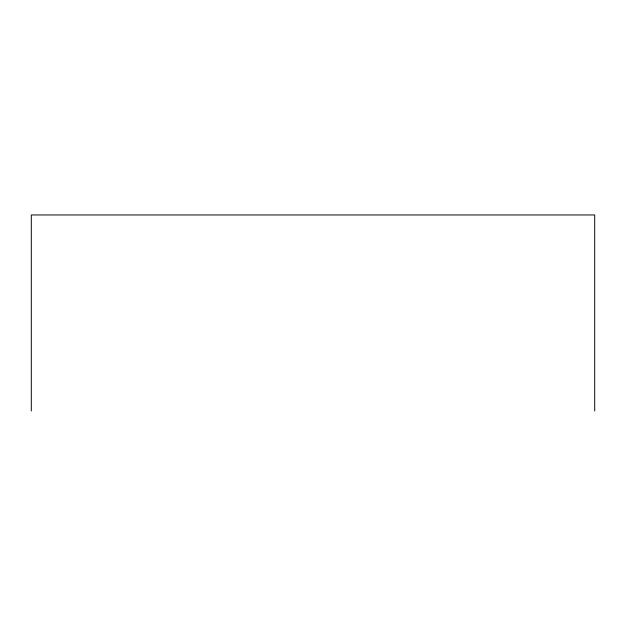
<?xml version="1.0" encoding="UTF-8"?>
<svg xmlns="http://www.w3.org/2000/svg" width="626" height="626" viewBox="0 0 626 626"><rect width="100%" height="100%" fill="white"/><g stroke="black" fill="none" stroke-linecap="round" stroke-linejoin="round"><path stroke-width="0.94" d="M594.7 411.039L594.7 214.961L31.3 214.961L31.3 411.039"/></g></svg>
